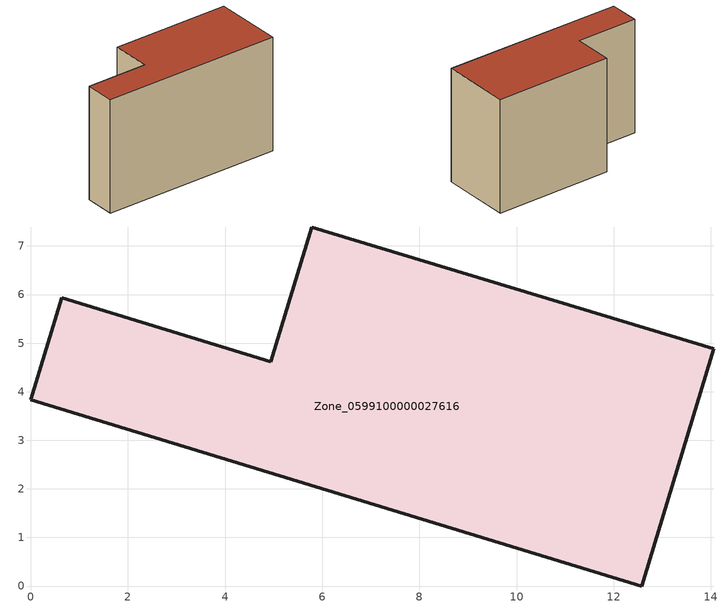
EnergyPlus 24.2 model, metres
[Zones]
Zone_0599100000027616
 floor ground (C_G): 12.58,0 0,3.83 0.64,5.93 4.94,4.62 5.78,7.39 14.06,4.88 z0
 wall outside (C_F): 12.58,0 14.06,4.88 5.78,7.39 4.94,4.62 0.64,5.93 0,3.83 12.58,0 z0:8.37
 roof outside (C_R): 0,3.83 12.58,0 14.06,4.88 5.78,7.39 4.94,4.62 0.64,5.93 z8.37
[BUILDING]
Pand.0599100000027616: North Axis=0; Terrain=City; Loads Convergence Tolerance Value=0.04; Temperature Convergence Tolerance Value=0.4; Solar Distribution=FullExterior; Maximum Number of Warmup Days=25; Minimum Number of Warmup Days=1
[Site:Location]
Rotterdam.The.Hague.AP_ZH_NLD Design_Conditions: Latitude=51.96; Longitude=4.45; Time Zone=1; Elevation=-4.5
[SITE:GROUNDTEMPERATURE:BUILDINGSURFACE]
18, 18, 18, 18, 18, 18, 18, 18, 18, 18, 18, 18
[MATERIAL] Thermal Absorptance=0.9; Solar Absorptance=0.7; Visible Absorptance=0.7
Name | Roughness | Thickness | Conductivity | Density | Specific Heat
G.TI.1975-1991 | MediumSmooth | 0.15 | 0.288461 | 540 | 1210
F.TI.1975-1991 | Rough | 0.3 | 0.230769 | 1920 | 840
R.TI.1975-1991 | MediumRough | 0.2 | 0.153846 | 1500 | 1000
[CONSTRUCTION]
C_G: G.TI.1975-1991
C_F: F.TI.1975-1991
C_R: R.TI.1975-1991
[ZONE]
Zone_0599100000027616: Type=1; Multiplier=1; Ceiling Height=Autocalculate; Volume=Autocalculate; Floor Area=autocalculate; Part of Total Floor Area=Yes
[ZONEINFILTRATION:DESIGNFLOWRATE]
Infil_Zone_0599100000027616: Zone or ZoneList or Space or SpaceList=Zone_0599100000027616; Schedule=AlwaysOn; Design Flow Rate Calculation Method=Flow/Area; Flow Rate per Floor Area=0.003; Constant Term Coefficient=1; Temperature Term Coefficient=0; Velocity Term Coefficient=0; Velocity Squared Term Coefficient=0
[HVACTEMPLATE:ZONE:IDEALLOADSAIRSYSTEM]
Zone_0599100000027616: Maximum Heating Supply Air Temperature=50; Minimum Cooling Supply Air Temperature=13; Maximum Heating Supply Air Humidity Ratio=0.0156; Minimum Cooling Supply Air Humidity Ratio=0.0077; Heating Limit=NoLimit; Cooling Limit=NoLimit; Dehumidification Control Type=ConstantSensibleHeatRatio; Cooling Sensible Heat Ratio=0.7; Dehumidification Setpoint=60; Humidification Control Type=None; Humidification Setpoint=30; Outdoor Air Method=None; Outdoor Air Flow Rate per Person=0.00944; Outdoor Air Flow Rate per Zone Floor Area=0; Outdoor Air Flow Rate per Zone=0; Demand Controlled Ventilation Type=None; Outdoor Air Economizer Type=NoEconomizer; Heat Recovery Type=None; Sensible Heat Recovery Effectiveness=0.7; Latent Heat Recovery Effectiveness=0.65
[ZONECONTROL:THERMOSTAT]
ThermostatControl_Zone_0599100000027616: Zone or ZoneList=Zone_0599100000027616; Control Type Schedule=DualSetpointControlType; Control 1=Thermostat_Zone_0599100000027616; Temperature Difference Between Cutout And Setpoint=0
[THERMOSTATSETPOINT:DUALSETPOINT]
Thermostat_Zone_0599100000027616: Heating Setpoint Temperature Schedule=HeatingSetpoint_Zone_0599100000027616; Cooling Setpoint Temperature Schedule=CoolingSetpoint_Zone_0599100000027616
[SCHEDULE:COMPACT]
HeatingSetpoint_Zone_0599100000027616: Through: 12/31, For: AllDays, Until: 24:00, 21
CoolingSetpoint_Zone_0599100000027616: Through: 12/31, For: AllDays, Until: 24:00, 24
DualSetpointControlType: Through: 12/31, For: AllDays, Until: 24:00, 4
AlwaysOn: Through: 12/31, For: AllDays, Until: 24:00, 1
